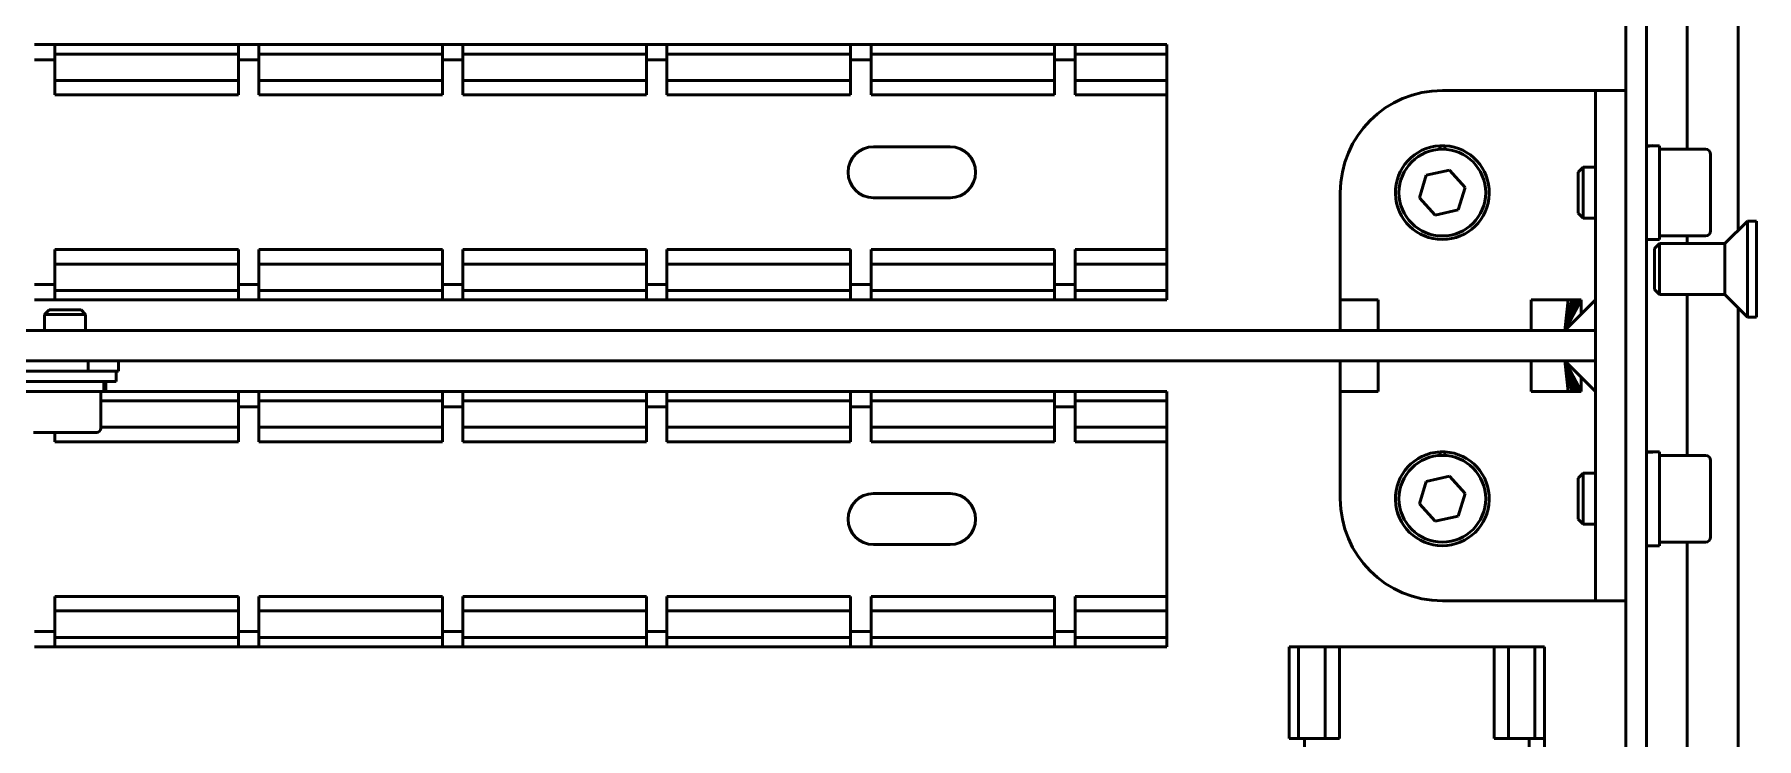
# Model space of a CAD drawing. Header units: millimetres. Extents: x 0 to 792, y -110 to 1285.
# Drawn here: x 509.4 to 678.2, y 209.3 to 278.3 of the extents above; entities that cross this region are included whole.
import ezdxf

# ---------------------------------------------------------------- set-up
doc = ezdxf.new("R2010")
doc.units = ezdxf.units.MM
doc.header["$LTSCALE"] = 1.333333
doc.layers.add('Visible (ISO)', color=7, linetype='Continuous', lineweight=50)

msp = doc.modelspace()

# ---------------------------------------------------------------- linework, layer by layer
at = {"layer": 'Visible (ISO)'}
for p, q in [((667.43, 31.26), (667.43, 451.26)), ((665.43, 449.26), (665.43, 33.26)), ((671.43, 267.01), (671.43, 437.76)), ((676.43, 259.06), (676.43, 436.01)), ((511.43, 277.26), (509.43, 277.26)), ((529.43, 277.26), (511.43, 277.26)), ((511.43, 277.26), (511.43, 277.11)), ((511.43, 276.34), (511.43, 277.11)), ((531.43, 277.26), (529.43, 277.26)), ((529.43, 277.11), (529.43, 277.26)), ((529.43, 277.11), (529.43, 276.34)), ((549.43, 277.26), (531.43, 277.26)), ((531.43, 277.26), (531.43, 277.11)), ((531.43, 276.34), (531.43, 277.11)), ((551.43, 277.26), (549.43, 277.26)), ((549.43, 277.11), (549.43, 277.26)), ((549.43, 277.11), (549.43, 276.34)), ((569.43, 277.26), (551.43, 277.26)), ((551.43, 277.26), (551.43, 277.11)), ((551.43, 276.34), (551.43, 277.11)), ((571.43, 277.26), (569.43, 277.26)), ((569.43, 277.11), (569.43, 277.26)), ((569.43, 277.11), (569.43, 276.34)), ((589.43, 277.26), (571.43, 277.26)), ((571.43, 277.26), (571.43, 277.11)), ((571.43, 276.34), (571.43, 277.11)), ((591.43, 277.26), (589.43, 277.26)), ((589.43, 277.11), (589.43, 277.26)), ((589.43, 277.11), (589.43, 276.34)), ((609.43, 277.26), (591.43, 277.26)), ((591.43, 277.26), (591.43, 277.11)), ((591.43, 276.34), (591.43, 277.11)), ((611.43, 277.26), (609.43, 277.26)), ((609.43, 277.11), (609.43, 277.26)), ((609.43, 277.11), (609.43, 276.34)), ((620.43, 277.26), (611.43, 277.26)), ((611.43, 277.26), (611.43, 277.11)), ((611.43, 276.34), (611.43, 277.11)), ((620.43, 277.11), (620.43, 277.26)), ((620.43, 277.11), (620.43, 276.34)), ((509.43, 275.76), (511.43, 275.76)), ((511.43, 276.34), (511.43, 276.05)), ((511.43, 276.34), (529.43, 276.34)), ((511.43, 273.76), (511.43, 276.05)), ((529.43, 276.05), (529.43, 276.34)), ((529.43, 276.05), (529.43, 273.76)), ((529.43, 275.76), (531.43, 275.76)), ((531.43, 276.34), (531.43, 276.05)), ((531.43, 276.34), (549.43, 276.34)), ((531.43, 273.76), (531.43, 276.05)), ((549.43, 276.05), (549.43, 276.34)), ((549.43, 276.05), (549.43, 273.76)), ((549.43, 275.76), (551.43, 275.76)), ((551.43, 276.34), (551.43, 276.05)), ((551.43, 276.34), (569.43, 276.34)), ((551.43, 273.76), (551.43, 276.05)), ((569.43, 276.05), (569.43, 276.34)), ((569.43, 276.05), (569.43, 273.76)), ((569.43, 275.76), (571.43, 275.76)), ((571.43, 276.34), (571.43, 276.05)), ((571.43, 276.34), (589.43, 276.34)), ((571.43, 273.76), (571.43, 276.05)), ((589.43, 276.05), (589.43, 276.34)), ((589.43, 276.05), (589.43, 273.76)), ((589.43, 275.76), (591.43, 275.76)), ((591.43, 276.34), (591.43, 276.05)), ((591.43, 276.34), (609.43, 276.34)), ((591.43, 273.76), (591.43, 276.05)), ((609.43, 276.05), (609.43, 276.34)), ((609.43, 276.05), (609.43, 273.76)), ((609.43, 275.76), (611.43, 275.76)), ((611.43, 276.34), (611.43, 276.05)), ((611.43, 276.34), (620.43, 276.34)), ((611.43, 273.76), (611.43, 276.05)), ((620.43, 276.05), (620.43, 276.34)), ((620.43, 276.05), (620.43, 273.76)), ((511.43, 272.84), (511.43, 273.76)), ((529.43, 273.76), (511.43, 273.76)), ((529.43, 273.76), (529.43, 272.84)), ((531.43, 272.84), (531.43, 273.76)), ((549.43, 273.76), (531.43, 273.76)), ((549.43, 273.76), (549.43, 272.84)), ((551.43, 272.84), (551.43, 273.76)), ((569.43, 273.76), (551.43, 273.76)), ((569.43, 273.76), (569.43, 272.84)), ((571.43, 272.84), (571.43, 273.76)), ((589.43, 273.76), (571.43, 273.76)), ((589.43, 273.76), (589.43, 272.84)), ((591.43, 272.84), (591.43, 273.76)), ((609.43, 273.76), (591.43, 273.76)), ((609.43, 273.76), (609.43, 272.84)), ((611.43, 272.84), (611.43, 273.76)), ((620.43, 273.76), (611.43, 273.76)), ((620.43, 273.76), (620.43, 272.84)), ((511.43, 272.84), (511.43, 272.34)), ((511.43, 272.34), (529.43, 272.34)), ((529.43, 272.34), (529.43, 272.84)), ((531.43, 272.84), (531.43, 272.34)), ((531.43, 272.34), (549.43, 272.34)), ((549.43, 272.34), (549.43, 272.84)), ((551.43, 272.84), (551.43, 272.34)), ((551.43, 272.34), (569.43, 272.34)), ((569.43, 272.34), (569.43, 272.84)), ((571.43, 272.84), (571.43, 272.34)), ((571.43, 272.34), (589.43, 272.34)), ((589.43, 272.34), (589.43, 272.84)), ((591.43, 272.84), (591.43, 272.34)), ((591.43, 272.34), (609.43, 272.34)), ((609.43, 272.34), (609.43, 272.84)), ((611.43, 272.84), (611.43, 272.34)), ((611.43, 272.34), (620.43, 272.34)), ((620.43, 272.34), (620.43, 272.84)), ((620.43, 272.34), (620.43, 257.17)), ((647.43, 272.76), (659.43, 272.76)), ((659.43, 272.76), (662.43, 272.76)), ((665.43, 272.76), (662.43, 272.76)), ((662.43, 262.76), (662.43, 272.76)), ((591.68, 267.26), (599.18, 267.26)), ((647.17, 267), (647.17, 267.35)), ((647.22, 267), (647.22, 267.35)), ((647.69, 267.35), (647.69, 267)), ((668.01, 267.36), (667.43, 267.36)), ((668.73, 258.16), (668.73, 267.35)), ((673.23, 267.01), (668.73, 267.01)), ((660.73, 264.77), (661.22, 265.26)), ((661.22, 265.26), (661.22, 260.26)), ((662.43, 265.26), (661.22, 265.26)), ((673.73, 266.51), (673.73, 259.01)), ((645.18, 262.25), (645.86, 264.46)), ((645.86, 264.46), (648.12, 264.96)), ((648.12, 264.96), (649.68, 263.27)), ((660.73, 260.75), (660.73, 264.77)), ((599.18, 262.26), (591.68, 262.26)), ((637.43, 252.26), (637.43, 262.76)), ((646.74, 260.55), (645.18, 262.25)), ((649.68, 263.27), (648.99, 261.06)), ((662.43, 232.76), (662.43, 262.76)), ((665.43, 262.76), (665.43, 232.76)), ((648.99, 261.06), (646.74, 260.55)), ((660.73, 260.75), (661.22, 260.26)), ((662.43, 260.26), (661.22, 260.26)), ((675.13, 257.76), (677.34, 259.97)), ((677.34, 259.97), (677.34, 250.54)), ((678.23, 259.97), (677.34, 259.97)), ((678.23, 259.97), (678.23, 250.54)), ((673.23, 258.51), (668.73, 258.51)), ((671.43, 257.76), (671.43, 258.51)), ((511.43, 256.67), (511.43, 257.17)), ((529.43, 257.17), (511.43, 257.17)), ((511.43, 256.67), (511.43, 255.76)), ((529.43, 257.17), (529.43, 256.67)), ((529.43, 255.76), (529.43, 256.67)), ((531.43, 256.67), (531.43, 257.17)), ((549.43, 257.17), (531.43, 257.17)), ((531.43, 256.67), (531.43, 255.76)), ((549.43, 257.17), (549.43, 256.67)), ((549.43, 255.76), (549.43, 256.67)), ((551.43, 256.67), (551.43, 257.17)), ((569.43, 257.17), (551.43, 257.17)), ((551.43, 256.67), (551.43, 255.76)), ((569.43, 257.17), (569.43, 256.67)), ((569.43, 255.76), (569.43, 256.67)), ((571.43, 256.67), (571.43, 257.17)), ((589.43, 257.17), (571.43, 257.17)), ((571.43, 256.67), (571.43, 255.76)), ((589.43, 257.17), (589.43, 256.67)), ((589.43, 255.76), (589.43, 256.67)), ((591.43, 256.67), (591.43, 257.17)), ((609.43, 257.17), (591.43, 257.17)), ((591.43, 256.67), (591.43, 255.76)), ((609.43, 257.17), (609.43, 256.67)), ((609.43, 255.76), (609.43, 256.67)), ((611.43, 256.67), (611.43, 257.17)), ((620.43, 257.17), (611.43, 257.17)), ((611.43, 256.67), (611.43, 255.76)), ((620.43, 257.17), (620.43, 256.67)), ((620.43, 255.76), (620.43, 256.67)), ((668.73, 258.16), (667.43, 258.16)), ((668.23, 257.27), (668.72, 257.76)), ((668.23, 253.25), (668.23, 257.27)), ((668.72, 257.76), (668.72, 252.76)), ((675.13, 257.76), (668.72, 257.76)), ((675.13, 257.76), (675.13, 252.76)), ((511.43, 255.76), (511.43, 253.47)), ((529.43, 255.76), (511.43, 255.76)), ((529.43, 253.47), (529.43, 255.76)), ((531.43, 255.76), (531.43, 253.47)), ((549.43, 255.76), (531.43, 255.76)), ((549.43, 253.47), (549.43, 255.76)), ((551.43, 255.76), (551.43, 253.47)), ((569.43, 255.76), (551.43, 255.76)), ((569.43, 253.47), (569.43, 255.76)), ((571.43, 255.76), (571.43, 253.47)), ((589.43, 255.76), (571.43, 255.76)), ((589.43, 253.47), (589.43, 255.76)), ((591.43, 255.76), (591.43, 253.47)), ((609.43, 255.76), (591.43, 255.76)), ((609.43, 253.47), (609.43, 255.76)), ((611.43, 255.76), (611.43, 253.47)), ((620.43, 255.76), (611.43, 255.76)), ((620.43, 253.47), (620.43, 255.76)), ((509.43, 253.76), (511.43, 253.76)), ((511.43, 253.17), (511.43, 253.47)), ((529.43, 253.76), (531.43, 253.76)), ((529.43, 253.47), (529.43, 253.17)), ((531.43, 253.17), (531.43, 253.47)), ((549.43, 253.76), (551.43, 253.76)), ((549.43, 253.47), (549.43, 253.17)), ((551.43, 253.17), (551.43, 253.47)), ((569.43, 253.76), (571.43, 253.76)), ((569.43, 253.47), (569.43, 253.17)), ((571.43, 253.17), (571.43, 253.47)), ((589.43, 253.76), (591.43, 253.76)), ((589.43, 253.47), (589.43, 253.17)), ((591.43, 253.17), (591.43, 253.47)), ((609.43, 253.76), (611.43, 253.76)), ((609.43, 253.47), (609.43, 253.17)), ((611.43, 253.17), (611.43, 253.47)), ((620.43, 253.47), (620.43, 253.17)), ((668.23, 253.25), (668.72, 252.76)), ((511.43, 252.26), (509.43, 252.26)), ((511.43, 253.17), (511.43, 252.41)), ((529.43, 253.17), (511.43, 253.17)), ((511.43, 252.26), (511.43, 252.41)), ((529.43, 252.26), (511.43, 252.26)), ((529.43, 252.41), (529.43, 253.17)), ((529.43, 252.41), (529.43, 252.26)), ((531.43, 252.26), (529.43, 252.26)), ((531.43, 253.17), (531.43, 252.41)), ((549.43, 253.17), (531.43, 253.17)), ((531.43, 252.26), (531.43, 252.41)), ((549.43, 252.26), (531.43, 252.26)), ((549.43, 252.41), (549.43, 253.17)), ((549.43, 252.41), (549.43, 252.26)), ((551.43, 252.26), (549.43, 252.26)), ((551.43, 253.17), (551.43, 252.41)), ((569.43, 253.17), (551.43, 253.17)), ((551.43, 252.26), (551.43, 252.41)), ((569.43, 252.26), (551.43, 252.26)), ((569.43, 252.41), (569.43, 253.17)), ((569.43, 252.41), (569.43, 252.26)), ((571.43, 252.26), (569.43, 252.26)), ((571.43, 253.17), (571.43, 252.41)), ((589.43, 253.17), (571.43, 253.17)), ((571.43, 252.26), (571.43, 252.41)), ((589.43, 252.26), (571.43, 252.26)), ((589.43, 252.41), (589.43, 253.17)), ((589.43, 252.41), (589.43, 252.26)), ((591.43, 252.26), (589.43, 252.26)), ((591.43, 253.17), (591.43, 252.41)), ((609.43, 253.17), (591.43, 253.17)), ((591.43, 252.26), (591.43, 252.41)), ((609.43, 252.26), (591.43, 252.26)), ((609.43, 252.41), (609.43, 253.17)), ((609.43, 252.41), (609.43, 252.26)), ((611.43, 252.26), (609.43, 252.26)), ((611.43, 253.17), (611.43, 252.41)), ((620.43, 253.17), (611.43, 253.17)), ((611.43, 252.26), (611.43, 252.41)), ((620.43, 252.26), (611.43, 252.26)), ((620.43, 252.41), (620.43, 253.17)), ((620.43, 252.41), (620.43, 252.26)), ((637.43, 252.26), (637.43, 249.26)), ((641.14, 252.26), (637.43, 252.26)), ((641.14, 252.26), (641.14, 249.26)), ((656.14, 252.26), (656.14, 249.26)), ((659.43, 252.26), (656.14, 252.26)), ((662.43, 252.26), (659.43, 249.26)), ((661.05, 252.26), (659.43, 249.26)), ((659.77, 252.26), (659.43, 252.26)), ((660.75, 252.26), (659.43, 249.26)), ((660.44, 252.26), (659.43, 249.26)), ((660.11, 252.26), (659.43, 249.26)), ((659.77, 252.26), (659.43, 249.26)), ((660.11, 252.26), (659.77, 252.26)), ((660.44, 252.26), (660.11, 252.26)), ((660.75, 252.26), (660.44, 252.26)), ((661.05, 252.26), (660.75, 252.26)), ((661.05, 252.26), (661.05, 250.88)), ((662.43, 252.26), (662.43, 249.26)), ((675.13, 252.76), (668.72, 252.76)), ((671.43, 237.01), (671.43, 252.76)), ((675.13, 252.76), (677.34, 250.54)), ((510.86, 251.26), (510.43, 250.83)), ((514.43, 250.83), (510.43, 250.83)), ((510.43, 249.26), (510.43, 250.83)), ((510.86, 251.26), (514, 251.26)), ((514, 251.26), (514.43, 250.83)), ((514.43, 249.26), (514.43, 250.83)), ((676.43, 101.86), (676.43, 251.46)), ((678.23, 250.54), (677.34, 250.54)), ((202.43, 249.26), (662.43, 249.26)), ((662.43, 249.26), (659.43, 249.26)), ((662.43, 249.26), (662.43, 246.26)), ((514.68, 246.26), (504.43, 246.26)), ((514.68, 245.26), (505.43, 245.26)), ((514.68, 246.26), (514.68, 245.26)), ((515.93, 246.26), (514.68, 246.26)), ((517.68, 245.26), (514.68, 245.26)), ((662.43, 246.26), (515.93, 246.26)), ((517.43, 245.26), (517.43, 244.26)), ((517.68, 246.26), (517.68, 245.26)), ((637.43, 243.26), (637.43, 246.26)), ((641.14, 243.26), (641.14, 246.26)), ((656.14, 243.26), (656.14, 246.26)), ((661.05, 243.26), (659.43, 246.26)), ((659.77, 243.26), (659.43, 246.26)), ((660.11, 243.26), (659.43, 246.26)), ((660.44, 243.26), (659.43, 246.26)), ((660.75, 243.26), (659.43, 246.26)), ((662.43, 243.26), (659.43, 246.26)), ((659.43, 246.26), (662.43, 246.26)), ((662.43, 246.26), (662.43, 243.26)), ((517.43, 244.26), (507.43, 244.26)), ((508.63, 243.26), (516.23, 243.26)), ((515.93, 239.66), (515.93, 243.26)), ((516.23, 243.26), (516.23, 244.26)), ((516.23, 243.26), (516.43, 243.26)), ((516.43, 244.26), (516.43, 243.26)), ((529.43, 243.26), (516.43, 243.26)), ((531.43, 243.26), (529.43, 243.26)), ((529.43, 243.11), (529.43, 243.26)), ((529.43, 243.11), (529.43, 242.34)), ((549.43, 243.26), (531.43, 243.26)), ((531.43, 243.26), (531.43, 243.11)), ((531.43, 242.34), (531.43, 243.11)), ((551.43, 243.26), (549.43, 243.26)), ((549.43, 243.11), (549.43, 243.26)), ((549.43, 243.11), (549.43, 242.34)), ((569.43, 243.26), (551.43, 243.26)), ((551.43, 243.26), (551.43, 243.11)), ((551.43, 242.34), (551.43, 243.11)), ((571.43, 243.26), (569.43, 243.26)), ((569.43, 243.11), (569.43, 243.26)), ((569.43, 243.11), (569.43, 242.34)), ((589.43, 243.26), (571.43, 243.26)), ((571.43, 243.26), (571.43, 243.11)), ((571.43, 242.34), (571.43, 243.11)), ((591.43, 243.26), (589.43, 243.26)), ((589.43, 243.11), (589.43, 243.26)), ((589.43, 243.11), (589.43, 242.34)), ((609.43, 243.26), (591.43, 243.26)), ((591.43, 243.26), (591.43, 243.11)), ((591.43, 242.34), (591.43, 243.11)), ((611.43, 243.26), (609.43, 243.26)), ((609.43, 243.11), (609.43, 243.26)), ((609.43, 243.11), (609.43, 242.34)), ((620.43, 243.26), (611.43, 243.26)), ((611.43, 243.26), (611.43, 243.11)), ((611.43, 242.34), (611.43, 243.11)), ((620.43, 243.11), (620.43, 243.26)), ((620.43, 243.11), (620.43, 242.34)), ((637.43, 243.26), (641.14, 243.26)), ((637.43, 232.76), (637.43, 243.26)), ((656.14, 243.26), (659.43, 243.26)), ((659.43, 243.26), (659.77, 243.26)), ((659.77, 243.26), (660.11, 243.26)), ((660.11, 243.26), (660.44, 243.26)), ((660.44, 243.26), (660.75, 243.26)), ((660.75, 243.26), (661.05, 243.26)), ((661.05, 244.64), (661.05, 243.26)), ((515.93, 242.34), (529.43, 242.34)), ((529.43, 242.05), (529.43, 242.34)), ((529.43, 242.05), (529.43, 239.76)), ((529.43, 241.76), (531.43, 241.76)), ((531.43, 242.34), (531.43, 242.05)), ((531.43, 242.34), (549.43, 242.34)), ((531.43, 239.76), (531.43, 242.05)), ((549.43, 242.05), (549.43, 242.34)), ((549.43, 242.05), (549.43, 239.76)), ((549.43, 241.76), (551.43, 241.76)), ((551.43, 242.34), (551.43, 242.05)), ((551.43, 242.34), (569.43, 242.34)), ((551.43, 239.76), (551.43, 242.05)), ((569.43, 242.05), (569.43, 242.34)), ((569.43, 242.05), (569.43, 239.76)), ((569.43, 241.76), (571.43, 241.76)), ((571.43, 242.34), (571.43, 242.05)), ((571.43, 242.34), (589.43, 242.34)), ((571.43, 239.76), (571.43, 242.05)), ((589.43, 242.05), (589.43, 242.34)), ((589.43, 242.05), (589.43, 239.76)), ((589.43, 241.76), (591.43, 241.76)), ((591.43, 242.34), (591.43, 242.05)), ((591.43, 242.34), (609.43, 242.34)), ((591.43, 239.76), (591.43, 242.05)), ((609.43, 242.05), (609.43, 242.34)), ((609.43, 242.05), (609.43, 239.76)), ((609.43, 241.76), (611.43, 241.76)), ((611.43, 242.34), (611.43, 242.05)), ((611.43, 242.34), (620.43, 242.34)), ((611.43, 239.76), (611.43, 242.05)), ((620.43, 242.05), (620.43, 242.34)), ((620.43, 242.05), (620.43, 239.76)), ((529.43, 239.76), (515.93, 239.76)), ((529.43, 239.76), (529.43, 238.84)), ((531.43, 238.84), (531.43, 239.76)), ((549.43, 239.76), (531.43, 239.76)), ((549.43, 239.76), (549.43, 238.84)), ((551.43, 238.84), (551.43, 239.76)), ((569.43, 239.76), (551.43, 239.76)), ((569.43, 239.76), (569.43, 238.84)), ((571.43, 238.84), (571.43, 239.76)), ((589.43, 239.76), (571.43, 239.76)), ((589.43, 239.76), (589.43, 238.84)), ((591.43, 238.84), (591.43, 239.76)), ((609.43, 239.76), (591.43, 239.76)), ((609.43, 239.76), (609.43, 238.84)), ((611.43, 238.84), (611.43, 239.76)), ((620.43, 239.76), (611.43, 239.76)), ((620.43, 239.76), (620.43, 238.84)), ((515.53, 239.26), (509.33, 239.26)), ((511.43, 238.84), (511.43, 239.26)), ((511.43, 238.84), (511.43, 238.34)), ((511.43, 238.34), (529.43, 238.34)), ((529.43, 238.34), (529.43, 238.84)), ((531.43, 238.84), (531.43, 238.34)), ((531.43, 238.34), (549.43, 238.34)), ((549.43, 238.34), (549.43, 238.84)), ((551.43, 238.84), (551.43, 238.34)), ((551.43, 238.34), (569.43, 238.34)), ((569.43, 238.34), (569.43, 238.84)), ((571.43, 238.84), (571.43, 238.34)), ((571.43, 238.34), (589.43, 238.34)), ((589.43, 238.34), (589.43, 238.84)), ((591.43, 238.84), (591.43, 238.34)), ((591.43, 238.34), (609.43, 238.34)), ((609.43, 238.34), (609.43, 238.84)), ((611.43, 238.84), (611.43, 238.34)), ((611.43, 238.34), (620.43, 238.34)), ((620.43, 238.34), (620.43, 238.84)), ((620.43, 238.34), (620.43, 223.17)), ((647.17, 237), (647.17, 237.35)), ((647.22, 237), (647.22, 237.35)), ((647.69, 237.35), (647.69, 237)), ((668.01, 237.36), (667.43, 237.36)), ((668.73, 228.16), (668.73, 237.35)), ((673.23, 237.01), (668.73, 237.01)), ((673.73, 236.51), (673.73, 229.01)), ((645.86, 234.46), (648.12, 234.96)), ((648.12, 234.96), (649.68, 233.27)), ((660.73, 234.77), (661.22, 235.26)), ((660.73, 230.75), (660.73, 234.77)), ((661.22, 235.26), (661.22, 230.26)), ((662.43, 235.26), (661.22, 235.26)), ((591.68, 233.26), (599.18, 233.26)), ((645.18, 232.25), (645.86, 234.46)), ((649.68, 233.27), (648.99, 231.06)), ((646.74, 230.55), (645.18, 232.25)), ((662.43, 222.76), (662.43, 232.76)), ((648.99, 231.06), (646.74, 230.55)), ((660.73, 230.75), (661.22, 230.26)), ((662.43, 230.26), (661.22, 230.26)), ((599.18, 228.26), (591.68, 228.26)), ((668.73, 228.16), (667.43, 228.16)), ((673.23, 228.51), (668.73, 228.51)), ((671.43, 100.56), (671.43, 228.51)), ((511.43, 222.67), (511.43, 223.17)), ((529.43, 223.17), (511.43, 223.17)), ((529.43, 223.17), (529.43, 222.67)), ((531.43, 222.67), (531.43, 223.17)), ((549.43, 223.17), (531.43, 223.17)), ((549.43, 223.17), (549.43, 222.67)), ((551.43, 222.67), (551.43, 223.17)), ((569.43, 223.17), (551.43, 223.17)), ((569.43, 223.17), (569.43, 222.67)), ((571.43, 222.67), (571.43, 223.17)), ((589.43, 223.17), (571.43, 223.17)), ((589.43, 223.17), (589.43, 222.67)), ((591.43, 222.67), (591.43, 223.17)), ((609.43, 223.17), (591.43, 223.17)), ((609.43, 223.17), (609.43, 222.67)), ((611.43, 222.67), (611.43, 223.17)), ((620.43, 223.17), (611.43, 223.17)), ((620.43, 223.17), (620.43, 222.67)), ((511.43, 222.67), (511.43, 221.76)), ((511.43, 221.76), (511.43, 219.47)), ((529.43, 221.76), (511.43, 221.76)), ((529.43, 221.76), (529.43, 222.67)), ((529.43, 219.47), (529.43, 221.76)), ((531.43, 222.67), (531.43, 221.76)), ((531.43, 221.76), (531.43, 219.47)), ((549.43, 221.76), (531.43, 221.76)), ((549.43, 221.76), (549.43, 222.67)), ((549.43, 219.47), (549.43, 221.76)), ((551.43, 222.67), (551.43, 221.76)), ((551.43, 221.76), (551.43, 219.47)), ((569.43, 221.76), (551.43, 221.76)), ((569.43, 221.76), (569.43, 222.67)), ((569.43, 219.47), (569.43, 221.76)), ((571.43, 222.67), (571.43, 221.76)), ((571.43, 221.76), (571.43, 219.47)), ((589.43, 221.76), (571.43, 221.76)), ((589.43, 221.76), (589.43, 222.67)), ((589.43, 219.47), (589.43, 221.76)), ((591.43, 222.67), (591.43, 221.76)), ((591.43, 221.76), (591.43, 219.47)), ((609.43, 221.76), (591.43, 221.76)), ((609.43, 221.76), (609.43, 222.67)), ((609.43, 219.47), (609.43, 221.76)), ((611.43, 222.67), (611.43, 221.76)), ((611.43, 221.76), (611.43, 219.47)), ((620.43, 221.76), (611.43, 221.76)), ((620.43, 221.76), (620.43, 222.67)), ((620.43, 219.47), (620.43, 221.76)), ((659.43, 222.76), (647.43, 222.76)), ((662.43, 222.76), (659.43, 222.76)), ((662.43, 222.76), (665.43, 222.76)), ((509.43, 219.76), (511.43, 219.76)), ((511.43, 219.17), (511.43, 219.47)), ((529.43, 219.76), (531.43, 219.76)), ((529.43, 219.47), (529.43, 219.17)), ((531.43, 219.17), (531.43, 219.47)), ((549.43, 219.76), (551.43, 219.76)), ((549.43, 219.47), (549.43, 219.17)), ((551.43, 219.17), (551.43, 219.47)), ((569.43, 219.76), (571.43, 219.76)), ((569.43, 219.47), (569.43, 219.17)), ((571.43, 219.17), (571.43, 219.47)), ((589.43, 219.76), (591.43, 219.76)), ((589.43, 219.47), (589.43, 219.17)), ((591.43, 219.17), (591.43, 219.47)), ((609.43, 219.76), (611.43, 219.76)), ((609.43, 219.47), (609.43, 219.17)), ((611.43, 219.17), (611.43, 219.47)), ((620.43, 219.47), (620.43, 219.17)), ((511.43, 218.26), (509.43, 218.26)), ((511.43, 219.17), (511.43, 218.41)), ((529.43, 219.17), (511.43, 219.17)), ((511.43, 218.26), (511.43, 218.41)), ((529.43, 218.26), (511.43, 218.26)), ((529.43, 218.41), (529.43, 219.17)), ((529.43, 218.41), (529.43, 218.26)), ((531.43, 218.26), (529.43, 218.26)), ((531.43, 219.17), (531.43, 218.41)), ((549.43, 219.17), (531.43, 219.17)), ((531.43, 218.26), (531.43, 218.41)), ((549.43, 218.26), (531.43, 218.26)), ((549.43, 218.41), (549.43, 219.17)), ((549.43, 218.41), (549.43, 218.26)), ((551.43, 218.26), (549.43, 218.26)), ((551.43, 219.17), (551.43, 218.41)), ((569.43, 219.17), (551.43, 219.17)), ((551.43, 218.26), (551.43, 218.41)), ((569.43, 218.26), (551.43, 218.26)), ((569.43, 218.41), (569.43, 219.17)), ((569.43, 218.41), (569.43, 218.26)), ((571.43, 218.26), (569.43, 218.26)), ((571.43, 219.17), (571.43, 218.41)), ((589.43, 219.17), (571.43, 219.17)), ((571.43, 218.26), (571.43, 218.41)), ((589.43, 218.26), (571.43, 218.26)), ((589.43, 218.41), (589.43, 219.17)), ((589.43, 218.41), (589.43, 218.26)), ((591.43, 218.26), (589.43, 218.26)), ((591.43, 219.17), (591.43, 218.41)), ((609.43, 219.17), (591.43, 219.17)), ((591.43, 218.26), (591.43, 218.41)), ((609.43, 218.26), (591.43, 218.26)), ((609.43, 218.41), (609.43, 219.17)), ((609.43, 218.41), (609.43, 218.26)), ((611.43, 218.26), (609.43, 218.26)), ((611.43, 219.17), (611.43, 218.41)), ((620.43, 219.17), (611.43, 219.17)), ((611.43, 218.26), (611.43, 218.41)), ((620.43, 218.26), (611.43, 218.26)), ((620.43, 218.41), (620.43, 219.17)), ((620.43, 218.41), (620.43, 218.26)), ((632.58, 218.26), (632.43, 218.26)), ((632.43, 209.26), (632.43, 218.26)), ((632.58, 218.26), (633.34, 218.26)), ((633.64, 218.26), (633.34, 218.26)), ((633.34, 209.26), (633.34, 218.26)), ((633.64, 218.26), (635.93, 218.26)), ((635.93, 218.26), (636.84, 218.26)), ((635.93, 209.26), (635.93, 218.26)), ((636.84, 218.26), (637.34, 218.26)), ((652.51, 218.26), (637.34, 218.26)), ((637.34, 209.26), (637.34, 218.26)), ((653.01, 218.26), (652.51, 218.26)), ((652.51, 218.26), (652.51, 209.26)), ((653.93, 218.26), (653.01, 218.26)), ((656.22, 218.26), (653.93, 218.26)), ((653.93, 209.26), (653.93, 218.26)), ((656.22, 218.26), (656.51, 218.26)), ((657.28, 218.26), (656.51, 218.26)), ((656.51, 218.26), (656.51, 209.26)), ((657.28, 218.26), (657.43, 218.26)), ((657.43, 209.26), (657.43, 218.26)), ((632.58, 209.26), (632.43, 209.26)), ((632.58, 209.26), (633.34, 209.26)), ((633.64, 209.26), (633.34, 209.26)), ((633.64, 209.26), (635.93, 209.26)), ((633.93, 209.26), (633.93, 207.26)), ((635.93, 209.26), (636.84, 209.26)), ((637.34, 209.26), (636.84, 209.26)), ((652.51, 209.26), (653.01, 209.26)), ((653.93, 209.26), (653.01, 209.26)), ((656.22, 209.26), (653.93, 209.26)), ((655.93, 209.26), (655.93, 207.26)), ((656.22, 209.26), (656.51, 209.26)), ((657.28, 209.26), (656.51, 209.26)), ((657.28, 209.26), (657.43, 209.26)), ((657.43, 207.26), (657.43, 209.26))]:
    msp.add_line(p, q, dxfattribs=at)
for centre in [(647.43, 262.76), (647.43, 232.76)]:
    msp.add_circle(centre, 4.25, dxfattribs=at)
for centre, radius, start, end in [((647.43, 262.76), 10, 90, 180), ((591.68, 264.76), 2.5, 90, 270), ((599.18, 264.76), 2.5, 270, 90), ((647.43, 262.76), 4.6, 93.2402, 86.7598), ((647.43, 262.76), 4.6, 86.7598, 92.656), ((673.23, 266.51), 0.5, 0, 90), ((673.23, 259.01), 0.5, 270, 0), ((515.53, 239.66), 0.4, 270, 0), ((647.43, 232.76), 4.6, 93.2402, 86.7598), ((647.43, 232.76), 4.6, 86.7598, 92.656), ((673.23, 236.51), 0.5, 0, 90), ((591.68, 230.76), 2.5, 90, 270), ((599.18, 230.76), 2.5, 270, 90), ((647.43, 232.76), 10, 180, 270), ((673.23, 229.01), 0.5, 270, 0)]:
    msp.add_arc(centre, radius, start, end, dxfattribs=at)
for centre, start_param, end_param in [((668.01, 262.76), 1.514244, 1.617152), ((669.44, 262.76), 1.627348, 1.730862), ((668.01, 232.76), 1.514244, 1.617152), ((669.44, 232.76), 1.627348, 1.730862)]:
    msp.add_ellipse(centre, major_axis=(12.64, 0), ratio=0.36397, start_param=start_param, end_param=end_param, dxfattribs=at)

doc.saveas('drawing.dxf')
